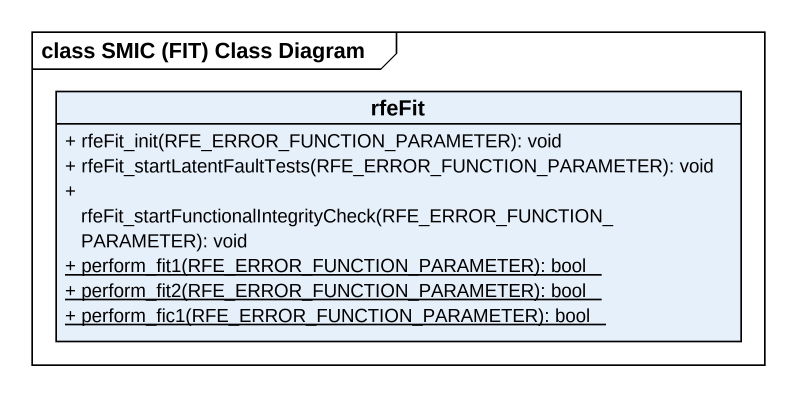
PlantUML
@startuml
mainframe class SMIC (FIT) Class Diagram
hide circle
hide empty members
skinparam classAttributeIconSize 0
class rfeFit {
  + rfeFit_init(RFE_ERROR_FUNCTION_PARAMETER): void
  + rfeFit_startLatentFaultTests(RFE_ERROR_FUNCTION_PARAMETER): void
  + rfeFit_startFunctionalIntegrityCheck(RFE_ERROR_FUNCTION_PARAMETER): void
  {static} + perform_fit1(RFE_ERROR_FUNCTION_PARAMETER): bool
  {static} + perform_fit2(RFE_ERROR_FUNCTION_PARAMETER): bool
  {static} + perform_fic1(RFE_ERROR_FUNCTION_PARAMETER): bool
}
@enduml
